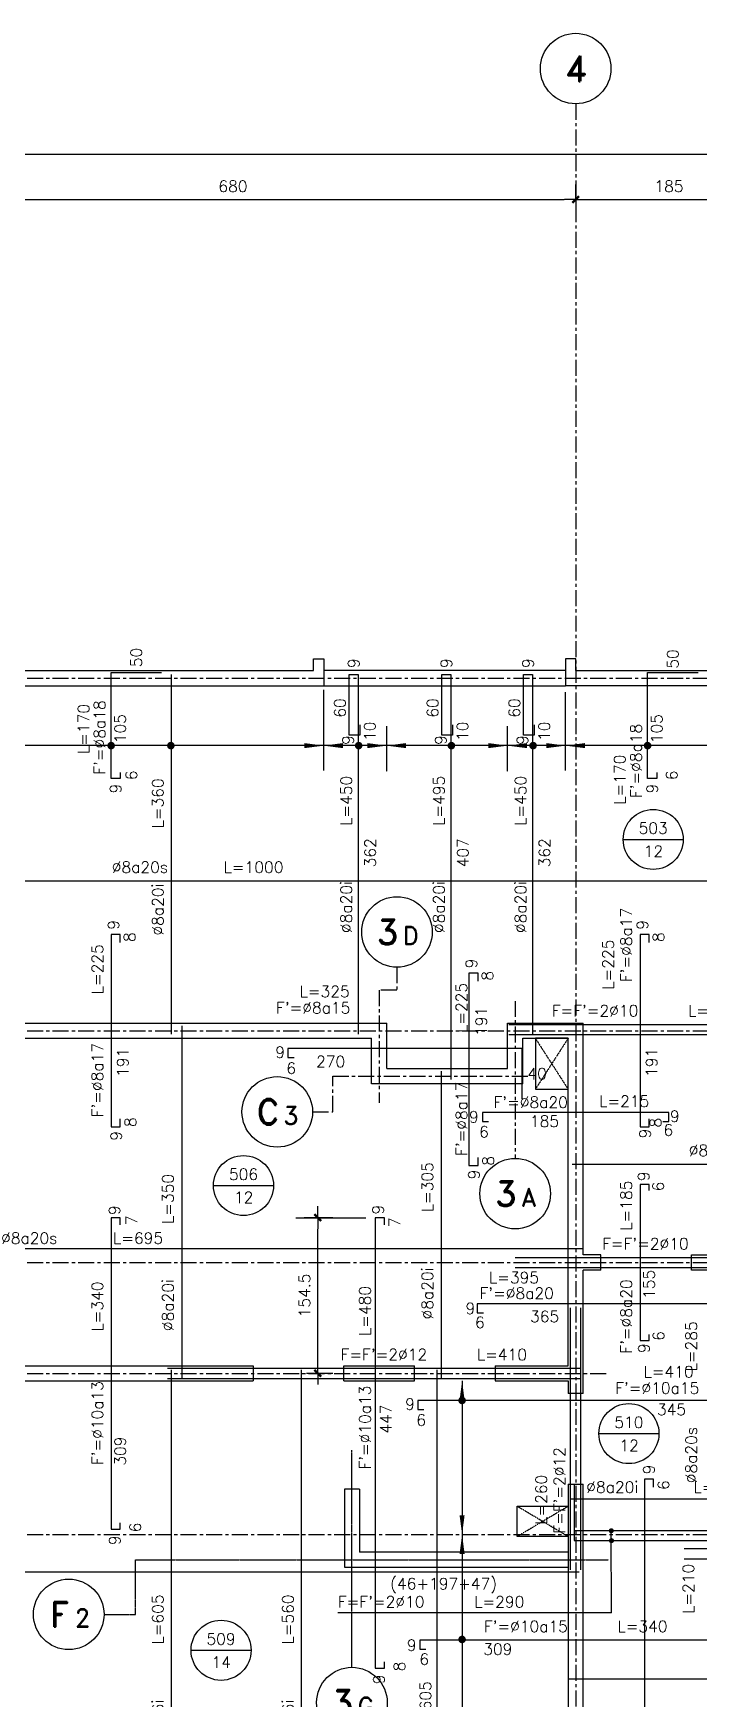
# Model space of a CAD drawing. Header units: millimetres. Extents: x -656237 to -651946, y 88238 to 91298.
# Drawn here: x -655323 to -654663, y 89645 to 91298 of the extents above; entities that cross this region are included whole.
import ezdxf
from ezdxf.enums import TextEntityAlignment as Align

# ---------------------------------------------------------------- set-up
doc = ezdxf.new("R2010")
doc.units = ezdxf.units.MM
doc.header["$LTSCALE"] = 0.5
for name, pattern in [('CENTER', [50.8, 31.75, -6.35, 6.35, -6.35]), ('DASHDOT', [1, 0.5, -0.25, 0, -0.25]), ('DASHED', [0.75, 0.5, -0.25])]:
    doc.linetypes.add(name, pattern=pattern)
for name, color, linetype in [('A-LINEA 015', 6, 'Continuous'), ('BORDE DE LOSAS', 3, 'Continuous'), ('COTAS', 5, 'Continuous'), ('EJES', 1, 'CENTER'), ('FE', 7, 'Continuous'), ('MUROS', 3, 'Continuous'), ('SEGMENTOS1', 3, 'Continuous'), ('TEXTOS-SM', 3, 'Continuous'), ('TEXTOS1', 9, 'Continuous'), ('TEXTOS50a', 3, 'Continuous'), ('VANOS', 8, 'DASHDOT'), ('VIGAS', 3, 'Continuous')]:
    doc.layers.add(name, color=color, linetype=linetype)
doc.styles.add('ROMAND', font='romand')
doc.styles.add('ROMANS', font='romans')
doc.styles.add('ROMANS0', font='romans.shx')
doc.dimstyles.new('ING-50', dxfattribs={"dimscale": 5, "dimtxt": 2.25, "dimasz": 2.25, "dimexe": 3, "dimexo": 0, "dimgap": 1.5, "dimtad": 1, "dimdec": 1, "dimzin": 12, "dimdsep": 46, "dimtxsty": 'ROMANS', "dimblk1": 'TICK1', "dimblk2": 'TICK1', "dimsah": 1, "dimcen": 0.09, "dimclrd": 2, "dimclre": 1, "dimclrt": 3, "dimadec": 1, "dimazin": 3, "dimtfac": 1, "dimtdec": 1, "dimtix": 1, "dimtmove": 2, "dimatfit": 3, "dimfxl": 3, "dimtolj": 1, "dimtzin": 12, "dimarcsym": 0})

# ---------------------------------------------------------------- blocks, each defined once
blk = doc.blocks.new('FLECHA')
at = {"layer": 'TEXTOS1', "color": 2}
blk.add_lwpolyline([(0, 0, 0, 5, 0), (19.2, 0, 5, 5, 0)], format="xyseb", dxfattribs=at)
blk = doc.blocks.new('losa-ne')
at = {"color": 5, "linetype": 'Continuous'}
blk.add_line((-29.8, 0), (29.7, 0), dxfattribs=at)
at = {"color": 3, "linetype": 'Continuous'}
blk.add_circle((0, 0), 29.8, dxfattribs=at)
at = {"color": 3, "linetype": 'Continuous', "style": 'ROMANS'}
for tag, p in [('N%%DL', (0, 5.6)), ('ESP', (0.2, -17.4))]:
    blk.add_attdef(tag, text='', height=11.2, dxfattribs=at).set_placement(p, align=Align.CENTER)
blk = doc.blocks.new('EJE-1')
at = {"color": 3, "linetype": 'Continuous'}
blk.add_circle((0, 0), 35, dxfattribs=at)
at = {"color": 5, "linetype": 'Continuous', "style": 'ROMAND'}
blk.add_attdef('0', text='', height=25, dxfattribs=at).set_placement((0.2, 0), align=Align.MIDDLE)
blk = doc.blocks.new('TICK1')
at = {"color": 2}
for points in [[(0, 0), (-1, 0)], [(0, 0), (1, 0)]]:
    blk.add_lwpolyline(points, dxfattribs=at)
at = {"color": 2, "const_width": 0.2}
blk.add_lwpolyline([(-0.3, -0.3), (0.3, 0.3)], dxfattribs=at)
blk = doc.blocks.new('*D45')
at = {"layer": 'COTAS', "color": 1, "lineweight": -2}
for p, q in [((-654599.7, 91133.3), (-654599.7, 91148.3)), ((-654784.7, 91133.3), (-654784.7, 91118.3))]:
    blk.add_line(p, q, dxfattribs=at)
at = {"layer": 'COTAS', "color": 2, "lineweight": -2}
blk.add_line((-654773.5, 91133.3), (-654611, 91133.3), dxfattribs=at)
at = {"layer": 'Defpoints', "color": 0}
for p in [(-654784.7, 91133.3), (-654599.7, 91133.3), (-654599.7, 91133.3)]:
    blk.add_point(p, dxfattribs=at)
at = {"layer": 'COTAS', "color": 2, "lineweight": -2, "xscale": 11.25, "yscale": 11.25, "zscale": 11.25, "rotation": 180}
blk.add_blockref('TICK1', (-654784.7, 91133.3), dxfattribs=at)
at = {"layer": 'COTAS', "color": 2, "lineweight": -2, "xscale": 11.25, "yscale": 11.25, "zscale": 11.25}
blk.add_blockref('TICK1', (-654599.7, 91133.3), dxfattribs=at)
at = {"layer": 'COTAS', "color": 3, "insert": (-654692.2, 91146.4), "char_height": 11.25, "attachment_point": 5, "style": 'ROMANS'}
blk.add_mtext('\\A1;185', dxfattribs=at)
blk = doc.blocks.new('*D48')
at = {"layer": 'COTAS', "color": 1, "lineweight": -2}
for p, q in [((-653332.2, 91178.3), (-653332.2, 91193.3)), ((-655702.2, 91178.3), (-655702.2, 91163.3))]:
    blk.add_line(p, q, dxfattribs=at)
at = {"layer": 'COTAS', "color": 2, "lineweight": -2}
blk.add_line((-655691, 91178.3), (-653343.5, 91178.3), dxfattribs=at)
at = {"layer": 'Defpoints', "color": 0}
for p in [(-655702.2, 91178.3), (-653332.2, 91178.3), (-653332.2, 91178.3)]:
    blk.add_point(p, dxfattribs=at)
at = {"layer": 'COTAS', "color": 2, "lineweight": -2, "xscale": 11.25, "yscale": 11.25, "zscale": 11.25, "rotation": 180}
blk.add_blockref('TICK1', (-655702.2, 91178.3), dxfattribs=at)
at = {"layer": 'COTAS', "color": 2, "lineweight": -2, "xscale": 11.25, "yscale": 11.25, "zscale": 11.25}
blk.add_blockref('TICK1', (-653332.2, 91178.3), dxfattribs=at)
at = {"layer": 'COTAS', "color": 3, "insert": (-654517.2, 91191.4), "char_height": 11.25, "attachment_point": 5, "style": 'ROMANS'}
blk.add_mtext('\\A1;2370', dxfattribs=at)
blk = doc.blocks.new('*D35')
at = {"layer": 'COTAS', "color": 1, "lineweight": -2}
for p, q in [((-655464.7, 91133.3), (-655464.7, 91148.3)), ((-654784.7, 91133.3), (-654784.7, 91148.3))]:
    blk.add_line(p, q, dxfattribs=at)
at = {"layer": 'COTAS', "color": 2, "lineweight": -2}
blk.add_line((-655453.5, 91133.3), (-654796, 91133.3), dxfattribs=at)
at = {"layer": 'Defpoints', "color": 0}
for p in [(-655464.7, 91133.3), (-654784.7, 91133.3), (-654784.7, 91133.3)]:
    blk.add_point(p, dxfattribs=at)
at = {"layer": 'COTAS', "color": 2, "lineweight": -2, "xscale": 11.25, "yscale": 11.25, "zscale": 11.25, "rotation": 180}
blk.add_blockref('TICK1', (-655464.7, 91133.3), dxfattribs=at)
at = {"layer": 'COTAS', "color": 2, "lineweight": -2, "xscale": 11.25, "yscale": 11.25, "zscale": 11.25}
blk.add_blockref('TICK1', (-654784.7, 91133.3), dxfattribs=at)
at = {"layer": 'COTAS', "color": 3, "insert": (-655124.7, 91146.4), "char_height": 11.25, "attachment_point": 5, "style": 'ROMANS'}
blk.add_mtext('\\A1;680', dxfattribs=at)
blk = doc.blocks.new('eje-3')
at = {"color": 3, "linetype": 'Continuous'}
blk.add_circle((0, 0), 35, dxfattribs=at)
at = {"color": 5, "linetype": 'Continuous', "style": 'ROMAND'}
for height, p in [(25, (-9.2, 0)), (18, (13.7, -3.6))]:
    blk.add_attdef('0', text='', height=height, dxfattribs=at).set_placement(p, align=Align.MIDDLE)
blk = doc.blocks.new('*D78')
at = {"layer": 'COTAS', "color": 1, "lineweight": -2}
for p, q in [((-655054, 90122.8), (-655025.6, 90122.8)), ((-655051.7, 89968.3), (-655025.6, 89968.3))]:
    blk.add_line(p, q, dxfattribs=at)
at = {"layer": 'COTAS', "color": 2, "lineweight": -2}
blk.add_line((-655040.6, 89979.5), (-655040.6, 90111.5), dxfattribs=at)
at = {"layer": 'Defpoints', "color": 0}
for p in [(-655054, 90122.8), (-655040.6, 90122.8), (-655051.7, 89968.3)]:
    blk.add_point(p, dxfattribs=at)
at = {"layer": 'COTAS', "color": 2, "lineweight": -2, "xscale": 11.25, "yscale": 11.25, "zscale": 11.25}
for p, rotation in [((-655040.6, 90122.8), 90), ((-655040.6, 89968.3), 270)]:
    blk.add_blockref('TICK1', p, dxfattribs=dict(at, rotation=rotation))
at = {"layer": 'COTAS', "color": 3, "insert": (-655053.7, 90045.5), "char_height": 11.25, "attachment_point": 5, "rotation": 90, "style": 'ROMANS'}
blk.add_mtext('\\A1;154.5', dxfattribs=at)

msp = doc.modelspace()

# ---------------------------------------------------------------- linework, layer by layer
at = {"layer": 'BORDE DE LOSAS', "ltscale": 0.2}
for points in [[(-654792.21, 90300.75), (-654824.71, 90300.75), (-654824.71, 90250.25), (-654792.21, 90250.25)], [(-654842.71, 89836.25), (-654792.21, 89836.25), (-654792.21, 89806.25), (-654842.71, 89806.25)]]:
    msp.add_lwpolyline(points, close=True, dxfattribs=at)
at = {"layer": 'EJES'}
for p, q in [((-654784.71, 91228.25), (-654784.71, 88448.25)), ((-656167.21, 90658.25), (-652889.09, 90658.25)), ((-654962.02, 90371.33), (-654962.02, 90348.69)), ((-654962.02, 90348.69), (-654979.71, 90348.69)), ((-654979.71, 90348.69), (-654979.71, 90236.57)), ((-654844.71, 90337.8), (-654844.71, 90181.62)), ((-656167.21, 90308.25), (-652889.09, 90308.25)), ((-655025.76, 90263.25), (-654831.5, 90263.25)), ((-655025.76, 90227.75), (-655025.76, 90263.25)), ((-655045.76, 90227.75), (-655025.76, 90227.75)), ((-656167.21, 90078.25), (-652889.09, 90078.25)), ((-656167.21, 89968.25), (-654752.98, 89968.25)), ((-656167.21, 89808.25), (-652890.72, 89808.25))]:
    msp.add_line(p, q, dxfattribs=at)
at = {"layer": 'EJES', "ltscale": 0.1}
for p, q in [((-655006.71, 89676.46), (-655006.71, 89891.89)), ((-655221.54, 89783.25), (-654752.23, 89783.25)), ((-655221.54, 89729.02), (-655221.54, 89783.25)), ((-655252.59, 89729.02), (-655221.54, 89729.02))]:
    msp.add_line(p, q, dxfattribs=at)
at = {"layer": 'FE', "ltscale": 0.5}
for p, q in [((-654837.95, 90290.57), (-655070.12, 90290.57)), ((-655070.12, 90290.57), (-655070.12, 90281.57)), ((-654837.95, 90240.57), (-654837.95, 90290.57)), ((-655070.12, 90281.57), (-655064.12, 90281.57))]:
    msp.add_line(p, q, dxfattribs=at)
for points in [[(-655236.57, 90564.75), (-655236.57, 90558.75), (-655245.57, 90558.75), (-655245.57, 90663.75), (-655195.57, 90663.75)], [(-654704.37, 90564.75), (-654704.37, 90558.75), (-654713.37, 90558.75), (-654713.37, 90663.75), (-654663.37, 90663.75)], [(-655185.57, 90304.75), (-655185.57, 90661.75)], [(-654998.96, 90611.75), (-654998.96, 90601.75), (-655009.46, 90601.75), (-655009.46, 90661.75), (-655000.46, 90661.75), (-655000.46, 90304.75)], [(-654907, 90611.75), (-654907, 90601.75), (-654917.5, 90601.75), (-654917.5, 90661.75), (-654908.5, 90661.75), (-654908.5, 90259.75)], [(-654825.97, 90611.75), (-654825.97, 90601.75), (-654836.47, 90601.75), (-654836.47, 90661.75), (-654827.47, 90661.75), (-654827.47, 90304.75)], [(-655470.71, 90456.98), (-654470.71, 90456.98)], [(-655236.57, 90395.75), (-655236.57, 90403.75), (-655245.57, 90403.75), (-655245.57, 90212.75), (-655236.57, 90212.75), (-655236.57, 90220.75)], [(-654711.91, 90395.75), (-654711.91, 90403.75), (-654720.91, 90403.75), (-654720.91, 90212.75), (-654711.91, 90212.75), (-654711.91, 90220.75)], [(-654881.6, 90357.39), (-654881.6, 90365.39), (-654890.6, 90365.39), (-654890.6, 90174.39), (-654881.6, 90174.39), (-654881.6, 90182.39)], [(-655175.57, 90313.25), (-655175.57, 89963.25)], [(-654850.96, 90314.5), (-654580.96, 90314.5)], [(-654850.96, 90304.5), (-654580.96, 90304.5)], [(-654918.18, 90268.25), (-654918.18, 89963.25)], [(-654698.21, 90218.1), (-654692.21, 90218.1), (-654692.21, 90227.1), (-654877.21, 90227.1), (-654877.21, 90218.1), (-654871.21, 90218.1)], [(-654788.21, 90175.94), (-654391.21, 90175.94)], [(-654711.91, 90149.75), (-654711.91, 90155.75), (-654720.91, 90155.75), (-654720.91, 90000.75), (-654711.91, 90000.75), (-654711.91, 90006.75)], [(-655236.57, 90115.75), (-655236.57, 90122.75), (-655245.57, 90122.75), (-655245.57, 89813.75), (-655236.57, 89813.75), (-655236.57, 89819.75)], [(-654974.52, 90115.75), (-654974.52, 90122.75), (-654983.52, 90122.75), (-654983.52, 89675.75), (-654974.52, 89675.75), (-654974.52, 89681.75)], [(-655473.21, 90092.22), (-654778.21, 90092.22)], [(-654844.71, 90083.25), (-654584.71, 90083.25)], [(-654844.71, 90073.25), (-654584.71, 90073.25)], [(-654523.28, 90028.19), (-654517.28, 90028.19), (-654517.28, 90037.19), (-654882.28, 90037.19), (-654882.28, 90028.19), (-654876.28, 90028.19)], [(-654789.71, 89773.25), (-654789.71, 90033.25)], [(-654779.71, 89773.25), (-654779.71, 90033.25)], [(-655189.71, 89973.25), (-654779.71, 89973.25)], [(-655185.57, 89374.75), (-655185.57, 89971.75)], [(-655056.57, 89419.75), (-655056.57, 89971.75)], [(-654922.07, 89374.75), (-654922.07, 89971.75)], [(-655189.71, 89963.25), (-654779.71, 89963.25)], [(-654596.21, 89891.35), (-654596.21, 89941.35), (-654941.21, 89941.35), (-654941.21, 89932.35), (-654935.21, 89932.35)], [(-654786.21, 89858.25), (-654786.21, 89812.25), (-654598.21, 89812.25), (-654598.21, 89859.25)], [(-654707.41, 89855.25), (-654707.41, 89863.25), (-654716.41, 89863.25), (-654716.41, 89278.25), (-654707.41, 89278.25), (-654707.41, 89286.25)], [(-654789.68, 89843.59), (-654594.68, 89843.59)], [(-654786.21, 89848.25), (-654786.21, 89802.25), (-654598.21, 89802.25), (-654598.21, 89849.25)], [(-654677.21, 89794.25), (-654317.21, 89794.25)], [(-655516.71, 89771.18), (-654781.21, 89771.18)], [(-654677.21, 89784.25), (-654317.21, 89784.25)], [(-654637.21, 89694.46), (-654630.21, 89694.46), (-654630.21, 89703.46), (-654939.21, 89703.46), (-654939.21, 89694.46), (-654933.21, 89694.46)], [(-654791.21, 89665.07), (-654391.21, 89665.07)]]:
    msp.add_lwpolyline(points, dxfattribs=at)
at = {"layer": 'FE', "ltscale": 0.5, "const_width": 3.75}
for points in [[(-655247.44, 90591.26, 1), (-655243.69, 90591.26, 1)], [(-655188.19, 90591.26, 1), (-655184.44, 90591.26, 1)], [(-655001.86, 90591.26, 1), (-654998.11, 90591.26, 1)], [(-654909.9, 90591.26, 1), (-654906.15, 90591.26, 1)], [(-654828.86, 90591.26, 1), (-654825.11, 90591.26, 1)], [(-654715.25, 90591.26, 1), (-654711.5, 90591.26, 1)], [(-654899.28, 89941.35, 1), (-654895.53, 89941.35, 1)], [(-654899.28, 89704.13, 1), (-654895.53, 89704.13, 1)]]:
    msp.add_lwpolyline(points, format="xyb", close=True, dxfattribs=at)
at = {"layer": 'MUROS', "ltscale": 0.5}
for p, q in [((-655334.71, 90665.75), (-655044.71, 90665.75)), ((-655034.71, 90677.25), (-655034.71, 90650.75)), ((-655344.71, 90650.75), (-655034.71, 90650.75)), ((-655649.71, 90315.75), (-654972.21, 90315.75)), ((-655649.71, 90300.75), (-654987.21, 90300.75)), ((-654852.21, 90315.75), (-654777.21, 90315.75)), ((-654837.21, 90300.75), (-654792.21, 90300.75)), ((-654792.21, 89975.75), (-654792.21, 90300.75)), ((-654972.21, 90270.75), (-654852.21, 90270.75)), ((-654837.21, 90255.75), (-654987.21, 90255.75)), ((-654759.71, 90070.75), (-654759.71, 90085.75)), ((-655517.21, 89975.75), (-655104.7, 89975.75)), ((-655104.7, 89975.75), (-655104.7, 89960.75)), ((-655014.71, 89975.75), (-654944.71, 89975.75)), ((-655014.71, 89960.75), (-655014.71, 89975.75)), ((-654944.71, 89960.75), (-654944.71, 89975.75)), ((-654864.71, 89975.75), (-654792.21, 89975.75)), ((-654864.71, 89975.75), (-654864.71, 89960.75)), ((-655517.21, 89960.75), (-655104.7, 89960.75)), ((-655014.71, 89960.75), (-654944.71, 89960.75)), ((-654864.71, 89960.75), (-654792.21, 89960.75)), ((-654792.21, 89858.25), (-654792.21, 89385.75)), ((-654792.21, 89858.25), (-654777.21, 89858.25)), ((-654777.21, 89615.75), (-654777.21, 89858.25))]:
    msp.add_line(p, q, dxfattribs=at)
at = {"layer": 'MUROS'}
for p, q in [((-654794.71, 90677.25), (-654794.71, 90650.75)), ((-654784.71, 90665.75), (-654584.71, 90665.75)), ((-654574.71, 90650.75), (-654794.71, 90650.75)), ((-654987.21, 90255.75), (-654987.21, 90300.75)), ((-654972.21, 90270.75), (-654972.21, 90315.75)), ((-654852.21, 90270.75), (-654852.21, 90315.75)), ((-654837.21, 90255.75), (-654837.21, 90300.75)), ((-654777.21, 90085.75), (-654777.21, 90315.75)), ((-654759.71, 90085.75), (-654777.21, 90085.75)), ((-654669.71, 90085.75), (-654402.21, 90085.75)), ((-654669.71, 90070.75), (-654669.71, 90085.75)), ((-654777.21, 89948.25), (-654777.21, 90070.75)), ((-654402.21, 90070.75), (-654669.71, 90070.75)), ((-654792.21, 89960.75), (-654792.21, 89948.25)), ((-654777.21, 89948.25), (-654792.21, 89948.25))]:
    msp.add_line(p, q, dxfattribs=at)
at = {"layer": 'MUROS', "ltscale": 0.15}
msp.add_line((-654759.71, 90070.75), (-654777.21, 90070.75), dxfattribs=at)
at = {"layer": 'MUROS', "ltscale": 0.5}
for points in [[(-655044.71, 90665.75), (-655044.71, 90677.25), (-655034.71, 90677.25)], [(-654784.71, 90665.75), (-654784.71, 90677.25), (-654794.71, 90677.25)]]:
    msp.add_lwpolyline(points, dxfattribs=at)
at = {"layer": 'SEGMENTOS1', "ltscale": 0.5}
for p, q in [((-655034.71, 90650.75), (-654794.71, 90650.75)), ((-654999.21, 89853.25), (-655014.21, 89853.25)), ((-655014.21, 89853.25), (-655014.21, 89775.75)), ((-654999.21, 89853.25), (-654999.21, 89790.75)), ((-654792.21, 89790.75), (-654999.21, 89790.75)), ((-655014.21, 89775.75), (-654792.21, 89775.75))]:
    msp.add_line(p, q, dxfattribs=at)
at = {"layer": 'SEGMENTOS1', "color": 2, "linetype": 'DASHED', "ltscale": 0.5}
for p, q in [((-655034.71, 90566.51), (-655034.71, 90646.51)), ((-654794.72, 90566.51), (-654794.72, 90644.39)), ((-654972.21, 90565.57), (-654972.21, 90610.57)), ((-654852.21, 90565.57), (-654852.21, 90610.57))]:
    msp.add_line(p, q, dxfattribs=at)
at = {"layer": 'TEXTOS1', "color": 1, "ltscale": 0.5}
for p, q in [((-654122.21, 90591.26), (-655454.71, 90591.26)), ((-655062.42, 90122.75), (-654992.95, 90122.75)), ((-654897.4, 89960.75), (-654897.4, 89385.75)), ((-654749.24, 89730.57), (-654749.39, 89811.97)), ((-654749.24, 89730.57), (-655020.58, 89730.57))]:
    msp.add_line(p, q, dxfattribs=at)
at = {"layer": 'TEXTOS1', "ltscale": 0.5, "const_width": 2.5}
for points in [[(-654750.64, 89811.97, 1), (-654748.14, 89811.97, 1)], [(-654750.45, 89802.19, 1), (-654747.95, 89802.19, 1)]]:
    msp.add_lwpolyline(points, format="xyb", close=True, dxfattribs=at)
at = {"layer": 'VANOS', "ltscale": 0.5}
for p, q in [((-654824.71, 90300.75), (-654792.21, 90250.25)), ((-654792.21, 90300.75), (-654824.71, 90250.25)), ((-654792.21, 89806.25), (-654842.71, 89836.25)), ((-654792.21, 89836.25), (-654842.71, 89806.25))]:
    msp.add_line(p, q, dxfattribs=at)
at = {"layer": 'VIGAS', "ltscale": 0.5}
msp.add_line((-654794.71, 90665.75), (-655034.71, 90665.75), dxfattribs=at)

# ---------------------------------------------------------------- block references
at = {"layer": 'A-LINEA 015', "ltscale": 0.5}
msp.add_blockref('EJE-1', (-654784.71, 91263.25), dxfattribs=at).add_auto_attribs({'0': '4'})
ref = msp.add_blockref('eje-3', (-654962.02, 90406.33), dxfattribs=at)
ref.add_attrib('0', '3', dxfattribs={"layer": '0', "color": 5, "linetype": 'Continuous', "height": 25, "style": 'ROMAND'}).set_placement((-654971.21, 90406.33), align=Align.MIDDLE)
ref.add_attrib('0', 'D', dxfattribs={"layer": '0', "color": 5, "linetype": 'Continuous', "height": 18, "style": 'ROMAND'}).set_placement((-654948.33, 90402.75), align=Align.MIDDLE)
ref = msp.add_blockref('eje-3', (-655080.76, 90227.75), dxfattribs=at)
ref.add_attrib('0', 'C', dxfattribs={"layer": '0', "color": 5, "linetype": 'Continuous', "height": 25, "style": 'ROMAND'}).set_placement((-655089.95, 90227.75), align=Align.MIDDLE)
ref.add_attrib('0', '3', dxfattribs={"layer": '0', "color": 5, "linetype": 'Continuous', "height": 18, "style": 'ROMAND'}).set_placement((-655067.07, 90224.16), align=Align.MIDDLE)
ref = msp.add_blockref('eje-3', (-654844.71, 90146.62), dxfattribs=at)
ref.add_attrib('0', '3', dxfattribs={"layer": '0', "color": 5, "linetype": 'Continuous', "height": 25, "style": 'ROMAND'}).set_placement((-654853.91, 90146.62), align=Align.MIDDLE)
ref.add_attrib('0', 'A', dxfattribs={"layer": '0', "color": 5, "linetype": 'Continuous', "height": 18, "style": 'ROMAND'}).set_placement((-654831.03, 90143.04), align=Align.MIDDLE)
ref = msp.add_blockref('eje-3', (-655287.59, 89729.02), dxfattribs=at)
ref.add_attrib('0', 'F', dxfattribs={"layer": '0', "color": 5, "linetype": 'Continuous', "height": 25, "style": 'ROMAND'}).set_placement((-655296.78, 89729.02), align=Align.MIDDLE)
ref.add_attrib('0', '2', dxfattribs={"layer": '0', "color": 5, "linetype": 'Continuous', "height": 18, "style": 'ROMAND'}).set_placement((-655273.91, 89725.43), align=Align.MIDDLE)
ref = msp.add_blockref('eje-3', (-655006.71, 89641.46), dxfattribs=at)
ref.add_attrib('0', '3', dxfattribs={"layer": '0', "color": 5, "linetype": 'Continuous', "height": 25, "style": 'ROMAND'}).set_placement((-655015.91, 89641.46), align=Align.MIDDLE)
ref.add_attrib('0', 'G', dxfattribs={"layer": '0', "color": 5, "linetype": 'Continuous', "height": 18, "style": 'ROMAND'}).set_placement((-654993.03, 89637.87), align=Align.MIDDLE)
at = {"layer": 'TEXTOS1', "color": 1, "ltscale": 0.5}
for p, rotation in [((-655034.71, 90591.26), 180), ((-654972.21, 90591.26), 180), ((-654852.21, 90591.26), 180), ((-654794.72, 90591.27), 180), ((-654897.4, 89960.75), 269.9999999999642), ((-654897.4, 89808.25), 269.9999999999642)]:
    msp.add_blockref('FLECHA', p, dxfattribs=dict(at, rotation=rotation))
at = {"layer": 'TEXTOS1', "color": 1, "ltscale": 0.5, "xscale": -1}
for p, rotation in [((-655034.71, 90591.26), 180), ((-654972.21, 90591.26), 180), ((-654852.21, 90591.26), 180), ((-654794.72, 90591.27), 180), ((-654897.4, 89808.25), 270.0000000000358)]:
    msp.add_blockref('FLECHA', p, dxfattribs=dict(at, rotation=rotation))
at = {"layer": 'TEXTOS1', "ltscale": 0.5}
for p, values in [((-654707.79, 90498.16), {'N%%DL': '503', 'ESP': '12'}), ((-655114.25, 90154.62), {'N%%DL': '506', 'ESP': '12'}), ((-654731.92, 89908.43), {'N%%DL': '510', 'ESP': '12'}), ((-655136.52, 89693.35), {'N%%DL': '509', 'ESP': '14'})]:
    msp.add_blockref('losa-ne', p, dxfattribs=at).add_auto_attribs(values)

# ---------------------------------------------------------------- texts
at = {"layer": 'TEXTOS-SM', "ltscale": 0.5, "style": 'ROMANS0'}
for s, rotation, p in [('L=170', 90, (-655267.19, 90607.83)), ("F'=%%c8a18   ", 90, (-655251.37, 90610.9)), ("F'=%%c8a18   ", 90, (-654719.23, 90587.64)), ('L=170', 90, (-654735.36, 90557.55)), ('%%c8a20i      L=360', 90, (-655193.57, 90480.75)), ('%%c8a20i      L=450', 90, (-655006.71, 90483.25)), ('%%c8a20i      L=495', 90, (-654914.75, 90483.25)), ('%%c8a20i      L=450', 90, (-654833.71, 90483.25)), ('%%c8a20s      L=1000', 360, (-655159.79, 90464.98)), ("F'=%%c8a17    ", 90, (-654728.91, 90408.82)), ("F'=%%c8a17     L=225", 90, (-655253.57, 90308.25)), ('L=225', 90, (-654746.91, 90373.93)), ("F'=%%c8a17     L=225", 90, (-654892.33, 90269.89)), ('%%c8a20s      L=400', 359.99999, (-654592.21, 90183.94)), ('%%c8a20i      L=305', 90, (-654926.18, 90099.76)), ('%%c8a20i      L=350', 90, (-655183.57, 90088.15)), ("F'=%%c8a20     L=185", 90, (-654728.91, 90073.67)), ('%%c8a20s      L=695', 0.00001, (-655274.37, 90096.78)), ("F=F'=2%%c10     L=260", 0.00004, (-654665.98, 90091.25)), ("F'=%%c10a13     L=340", 90, (-655253.57, 89968.25)), ("F'=%%c10a13     L=480", 90, (-654988.09, 89963.85)), ('%%c8a20s      L=285', 90, (-654664.41, 89939.5)), ("F=F'=2%%c12     L=410", 360, (-654925.42, 89981.25)), ("F=F'=2%%c12    ", 90, (-654795.27, 89867.5)), ('L=260', 90, (-654813.27, 89842.75)), ('%%c8a20i      L=195', 360, (-654696.18, 89849.65)), ('L=210', 90, (-654667.33, 89754.33)), ('%%c8a16i      L=605', 90, (-655193.57, 89670.75)), ('%%c8a16i      L=560', 90, (-655064.57, 89670.75)), ('%%c8a16i    L=605', 90, (-654928.04, 89593.04))]:
    msp.add_text(s, height=11.25, rotation=rotation, dxfattribs=at).set_placement(p, align=Align.CENTER)
for s, p in [('L=325', (-655033.73, 90341.59)), ("F'=%%C8a15   ", (-655033.5, 90325.43)), ("F=F'=2%%c10     L=270", (-654715.96, 90322.5)), ("F'=%%c8a20    ", (-654813.93, 90231.63)), ('L=215', (-654736.56, 90232.63)), ('L=395', (-654845.86, 90057.69)), ("F'=%%c8a20    ", (-654827.79, 90042.06)), ('L=410', (-654692.47, 89964.18)), ("F'=%%c10a15   ", (-654692.24, 89948.03)), ('(46+197+47)', (-654915.71, 89753.84)), ("F=F'=2%%c10     L=290", (-654928.1, 89735.84)), ("F'=%%c10a15     L=340", (-654784.71, 89711.46))]:
    msp.add_text(s, height=11.25, dxfattribs=at).set_placement(p, align=Align.CENTER)
at = {"layer": 'TEXTOS50a', "ltscale": 0.5, "style": 'ROMANS0'}
for s, p in [('50', (-655220.57, 90678.75)), ('50', (-654688.37, 90677.27)), ('9', (-655004.96, 90673.03)), ('9', (-654913, 90673.03)), ('9', (-654831.97, 90673.03)), ('60', (-655018.56, 90628.65)), ('60', (-654926.6, 90628.65)), ('60', (-654845.57, 90628.65)), ('105', (-655236.57, 90608.05)), ('10', (-654988.92, 90605.51)), ('10', (-654896.96, 90605.51)), ('10', (-654815.93, 90605.51)), ('105', (-654704.37, 90608.05)), ('9', (-655010.53, 90596.82)), ('9', (-654918.57, 90596.82)), ('9', (-654837.53, 90596.82)), ('6', (-655225.47, 90561.75)), ('6', (-654689.37, 90561.75)), ('9', (-655241.07, 90548.62)), ('9', (-654708.87, 90548.62)), ('362', (-654988.61, 90484.86)), ('407', (-654896.65, 90484.86)), ('362', (-654815.62, 90484.86)), ('9', (-655243.19, 90413.44)), ('9', (-654718.53, 90413.44)), ('8', (-655227.19, 90401.19)), ('8', (-654702.54, 90401.19)), ('9', (-654888.22, 90375.08)), ('8', (-654872.22, 90362.82)), ('191', (-654878.33, 90317.6)), ('191', (-655234.08, 90276.89)), ('191', (-654709.43, 90276.89)), ('8', (-655226.43, 90217.47)), ('8', (-654705.44, 90217)), ('9', (-655240.59, 90203.97)), ('9', (-654715.94, 90206.27)), ('9', (-654885.62, 90165.6)), ('8', (-654871.46, 90179.11)), ('9', (-654717.32, 90163.81)), ('6', (-654702.91, 90153.62)), ('9', (-655242.25, 90130.24)), ('7', (-655225.22, 90120.08)), ('9', (-654980.8, 90130.65)), ('7', (-654964.32, 90118.08)), ('155', (-654711.91, 90056.53)), ('6', (-654702.51, 90005.25)), ('9', (-654717.06, 89993.16)), ('447', (-654973.05, 89922.79)), ('309', (-655236.57, 89891)), ('9', (-654712.04, 89872.85)), ('6', (-654697.62, 89857.25)), ('9', (-655241.93, 89802.57)), ('6', (-655221.57, 89815.25)), ('8', (-654959.52, 89677.25)), ('9', (-654979.88, 89664.57))]:
    msp.add_text(s, height=11.25, rotation=90, dxfattribs=at).set_placement(p, align=Align.MIDDLE)
for s, p in [('9', (-655077.93, 90286.94)), ('270', (-655027.79, 90277.65)), ('6', (-655066.94, 90271.12)), ('40', (-654822.95, 90265.57)), ('9', (-654885.7, 90222.79)), ('185', (-654815.7, 90218.44)), ('9', (-654686.4, 90223.43)), ('6', (-654875.71, 90207.96)), ('6', (-654692.82, 90209.73)), ('9', (-654889.25, 90032.65)), ('6', (-654879.74, 90018.76)), ('365', (-654815.5, 90024.67)), ('9', (-654949.03, 89937.72)), ('345', (-654689.67, 89932.35)), ('6', (-654938.04, 89921.9)), ('9', (-654947.42, 89698.43)), ('6', (-654934.94, 89684.55)), ('309', (-654861.96, 89694.46))]:
    msp.add_text(s, height=11.25, dxfattribs=at).set_placement(p, align=Align.MIDDLE)

# ---------------------------------------------------------------- dimensions: what is measured, and where the dimension line sits
at = {"layer": 'COTAS'}
for base, p1, p2, picture, middle in [((-653332.21, 91178.25), (-655702.21, 91178.25), (-653332.21, 91178.25), '*D48', (-654517.21, 91191.38)), ((-654784.71, 91133.25), (-655464.71, 91133.25), (-654784.71, 91133.25), '*D35', (-655124.71, 91146.38)), ((-654599.71, 91133.25), (-654784.71, 91133.25), (-654599.71, 91133.25), '*D45', (-654692.21, 91146.38))]:
    dim = msp.add_linear_dim(base=base, p1=p1, p2=p2, dimstyle='ING-50', dxfattribs=at)
    dim.commit()
    dim.dimension.update_dxf_attribs({"geometry": picture, "text_midpoint": middle})
dim = msp.add_linear_dim(base=(-655040.56, 90122.75), p1=(-655051.65, 89968.25), p2=(-655054.03, 90122.75), angle=90, dimstyle='ING-50', dxfattribs=at)
dim.commit()
dim.dimension.update_dxf_attribs({"geometry": '*D78', "text_midpoint": (-655053.68, 90045.5)})

doc.saveas('drawing.dxf')
